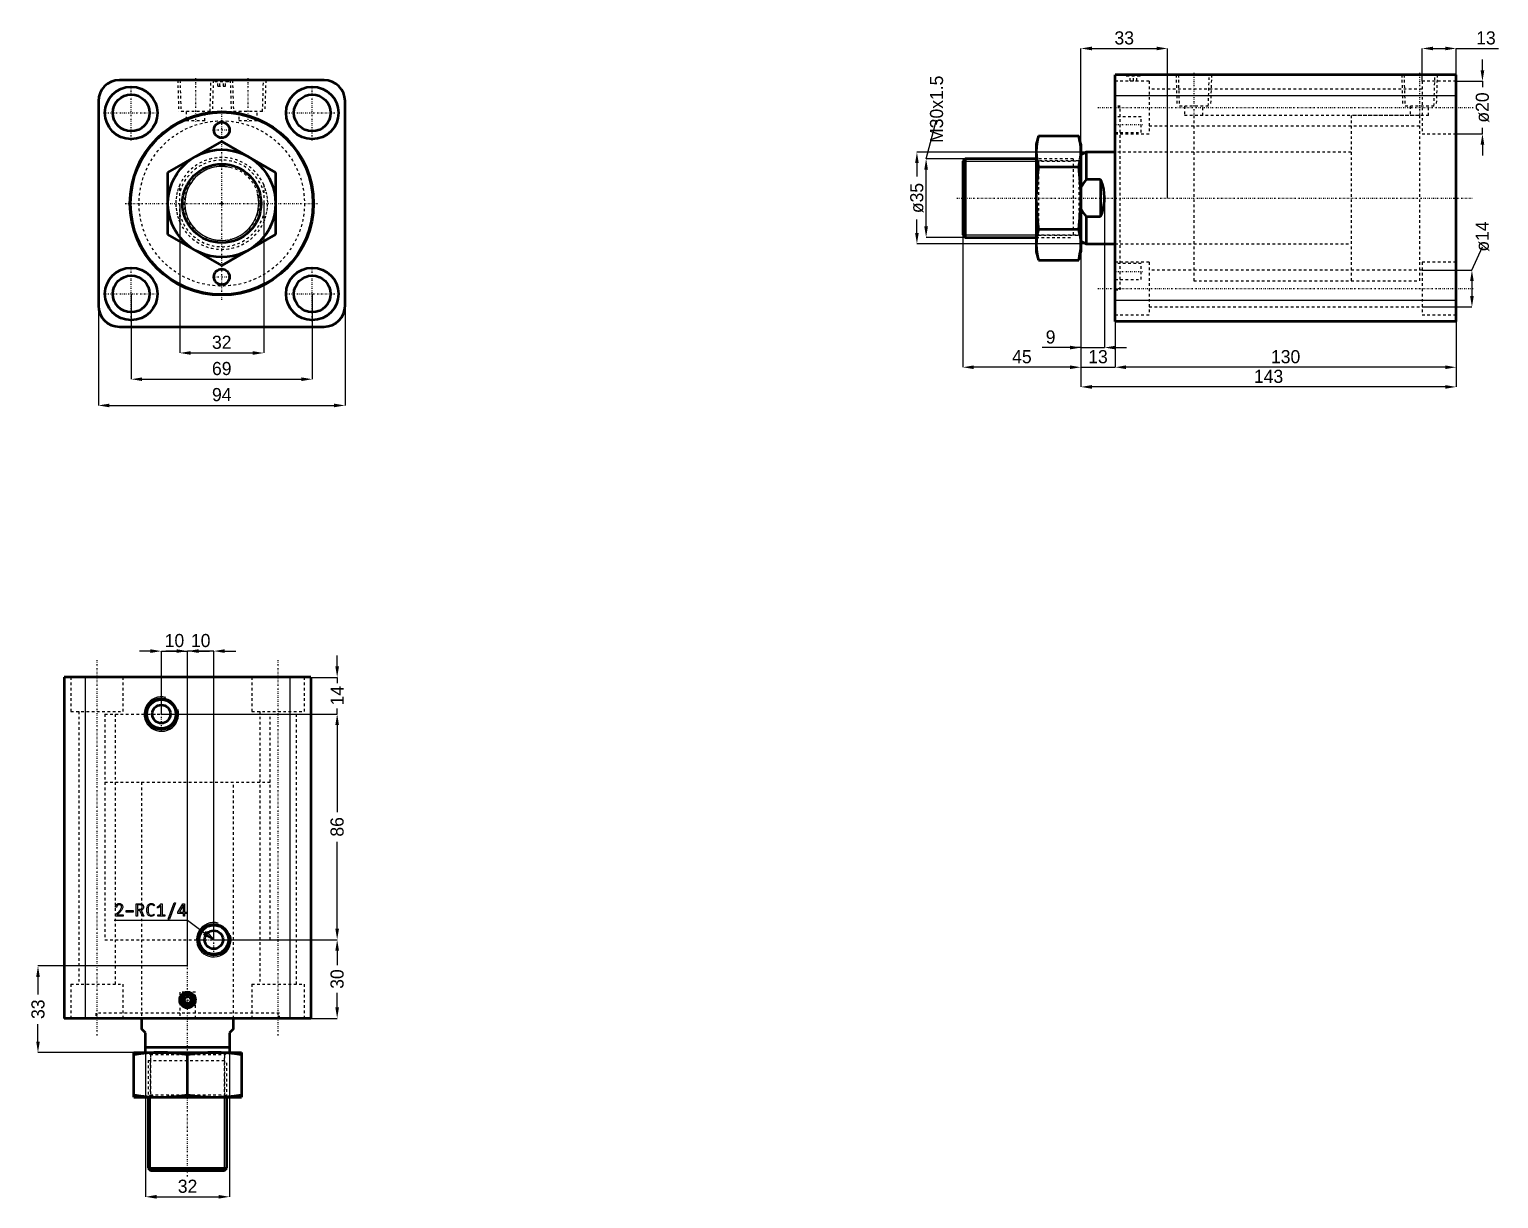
# Model space of a CAD drawing. Header units: millimetres. Extents: x -73 to 487, y -379 to 66.
import ezdxf

# ---------------------------------------------------------------- set-up
doc = ezdxf.new("R2010")
doc.units = ezdxf.units.MM
doc.linetypes.add('Center', pattern=[1.5, 0.45, -0.5, 0.05, -0.5])
doc.linetypes.add('Dashed', pattern=[2, 1, -1])
for name, color, linetype, lineweight in [('2d ConnectionPoints', 7, 'Continuous', 50), ('AM_0', 7, 'Continuous', 50), ('AM_4', 3, 'Continuous', 25), ('AM_5', 3, 'Continuous', 25), ('AM_7', 7, 'Center', 25), ('AM_9', 6, 'Dashed', 25)]:
    doc.layers.add(name, color=color, linetype=linetype, lineweight=lineweight)
doc.dimstyles.new('ISO-25', dxfattribs={"dimtxt": 2.5, "dimasz": 2.5, "dimexe": 1.25, "dimexo": 0.625, "dimtad": 1, "dimtxsty": 'Standard', "dimcen": 2.5, "dimadec": 0, "dimazin": 0, "dimtfac": 1, "dimtmove": 0, "dimatfit": 3, "dimfxl": 1, "dimarcsym": 0})

# ---------------------------------------------------------------- blocks, each defined once
blk = doc.blocks.new('1_CXHC_NUTM30X1_5_0_in_CXHC_A_EX_SD_63_60ST_0__CN_0')
at = {"layer": 'AM_0'}
for p, q in [((-20.5, 11.84), (0, 23.67)), ((0, 23.67), (20.5, 11.84)), ((-20.5, -11.84), (-20.5, 11.84)), ((20.5, 11.84), (20.5, -11.84)), ((0, -23.67), (-20.5, -11.84)), ((20.5, -11.84), (0, -23.67))]:
    blk.add_line(p, q, dxfattribs=at)
blk.add_circle((0, 0), 20.5, dxfattribs=at)
at = {"layer": 'AM_9'}
blk.add_circle((0, 0), 14.19, dxfattribs=at)
blk = doc.blocks.new('2_RODcxhc_a_sd_63_60_EX_0_in_CXHC_A_EX_SD_63_60ST_0__CN_0')
at = {"layer": 'AM_0'}
blk.add_circle((0, 0), 15, dxfattribs=at)
at = {"layer": 'AM_5'}
blk.add_arc((0, 0), 14.08, 75, 15, dxfattribs=at)
at = {"layer": 'AM_9'}
for p, q in [((-16, -7.09), (-16, 7.09)), ((16, 7.09), (16, -7.09))]:
    blk.add_line(p, q, dxfattribs=at)
for points in [[(-16, 7.09), (-16.56, 5.67), (-16.99, 4.2), (-17.29, 2.71), (-17.46, 1.19), (-17.5, -0.34), (-17.4, -1.86), (-17.17, -3.37), (-16.81, -4.85), (-16.33, -6.3), (-16, -7.09)], [(16, -7.09), (16.56, -5.67), (16.99, -4.2), (17.29, -2.71), (17.46, -1.19), (17.5, 0.34), (17.4, 1.86), (17.17, 3.37), (16.81, 4.85), (16.33, 6.3), (16, 7.09)]]:
    blk.add_lwpolyline(points, dxfattribs=at)
for radius, start, end in [(17.5, 23.8955, 156.1045), (16.5, 14.1411, 165.8589), (16.5, 194.1411, 345.8589), (17.5, 203.8955, 336.1045)]:
    blk.add_arc((0, 0), radius, start, end, dxfattribs=at)
blk = doc.blocks.new('3_bodycxhc_a_sd_63_60_0_in_CXHC_A_EX_SD_63_60ST_0__CN_0')
at = {"layer": 'AM_0'}
for p, q in [((39, 47), (-39, 47)), ((-47, 39), (-47, -39)), ((47, -39), (47, 39)), ((-39, -47), (39, -47))]:
    blk.add_line(p, q, dxfattribs=at)
for centre, radius in [((-34.5, 34.5), 10), ((-34.5, 34.5), 7), ((34.5, 34.5), 10), ((34.5, 34.5), 7), ((0, 0), 35), ((0, 0), 34.75), ((0, 28), 3), ((-34.5, -34.5), 10), ((-34.5, -34.5), 7), ((0, -28), 3), ((34.5, -34.5), 10), ((34.5, -34.5), 7)]:
    blk.add_circle(centre, radius, dxfattribs=at)
for centre, start, end in [((-39, 39), 90, 180), ((39, 39), 0, 90), ((-39, -39), 180, 270), ((39, -39), 270, 360)]:
    blk.add_arc(centre, 8, start, end, dxfattribs=at)
at = {"layer": 'AM_5', "linetype": 'Dashed'}
for p, q in [((-16.77, 47), (-16.39, 35)), ((-3.23, 47), (-3.61, 35)), ((3.23, 47), (3.61, 35)), ((16.77, 47), (16.39, 35))]:
    blk.add_line(p, q, dxfattribs=at)
at = {"layer": 'AM_7'}
for p, q in [((-34.5, 24), (-34.5, 45)), ((-10, 47.77), (-10, 30.73)), ((0, 47.03), (0, 46.37)), ((10, 47.77), (10, 30.73)), ((34.5, 24), (34.5, 45)), ((-45, 34.5), (-24, 34.5)), ((0, -36.75), (0, 36.75)), ((24, 34.5), (45, 34.5)), ((-3.15, 28), (3.15, 28)), ((-36.75, 0), (36.75, 0)), ((-34.5, -45), (-34.5, -24)), ((34.5, -45), (34.5, -24)), ((-3.15, -28), (3.15, -28)), ((-45, -34.5), (-24, -34.5)), ((24, -34.5), (45, -34.5))]:
    blk.add_line(p, q, dxfattribs=at)
at = {"layer": 'AM_9'}
for p, q in [((-15.91, 47), (-15.54, 35)), ((-4.46, 35), (-4.09, 47)), ((-3, 47), (-2.4, 46.4)), ((-2.1, 46.7), (-2.4, 46.4)), ((2.4, 46.4), (-2.4, 46.4)), ((2.1, 46.7), (-2.1, 46.7)), ((-1.44, 44.7), (-1.44, 46.7)), ((-0.72, 44.7), (-0.72, 46.7)), ((0.72, 44.7), (0.72, 46.7)), ((1.44, 44.7), (1.44, 46.7)), ((2.4, 46.4), (2.1, 46.7)), ((2.4, 46.4), (3, 47)), ((4.09, 47), (4.46, 35)), ((15.54, 35), (15.91, 47)), ((-1.44, 44.7), (1.44, 44.7)), ((-4.46, 35), (-15.54, 35)), ((-13.5, 35), (-13.5, 31.5)), ((-6.5, 31.5), (-6.5, 35)), ((15.54, 35), (4.46, 35)), ((6.5, 35), (6.5, 31.5)), ((13.5, 31.5), (13.5, 35)), ((-6.5, 31.5), (-13.5, 31.5)), ((13.5, 31.5), (6.5, 31.5))]:
    blk.add_line(p, q, dxfattribs=at)
blk.add_circle((0, 0), 31.5, dxfattribs=at)
blk = doc.blocks.new('*D4')
at = {"layer": 'AM_5', "color": 0, "lineweight": -2}
for p, q in [((-34.5, -34.5), (-34.5, -67)), ((34.5, -34.5), (34.5, -67)), ((-30.33, -67), (30.33, -67))]:
    blk.add_line(p, q, dxfattribs=at)
at = {"layer": 'AM_5', "color": 0}
for points in [[(-30.33, -66.31), (-30.33, -67.69), (-34.5, -67)], [(30.33, -67.69), (30.33, -66.31), (34.5, -67)]]:
    blk.add_solid(points, dxfattribs=at)
at = {"layer": 'Defpoints', "color": 0}
for p in [(-34.5, -34.5), (34.5, -34.5), (34.5, -67)]:
    blk.add_point(p, dxfattribs=at)
at = {"layer": 'AM_5', "color": 0, "insert": (0, -62.95), "char_height": 5, "attachment_point": 5}
blk.add_mtext('69', dxfattribs=at)
blk = doc.blocks.new('*D5')
at = {"layer": 'AM_5', "color": 0, "lineweight": -2}
for p, q in [((-47, -39), (-47, -77)), ((47, -39), (47, -77)), ((-42.83, -77), (42.83, -77))]:
    blk.add_line(p, q, dxfattribs=at)
at = {"layer": 'AM_5', "color": 0}
for points in [[(-42.83, -76.31), (-42.83, -77.69), (-47, -77)], [(42.83, -77.69), (42.83, -76.31), (47, -77)]]:
    blk.add_solid(points, dxfattribs=at)
at = {"layer": 'Defpoints', "color": 0}
for p in [(-47, -39), (47, -39), (47, -77)]:
    blk.add_point(p, dxfattribs=at)
at = {"layer": 'AM_5', "color": 0, "insert": (0, -72.89), "char_height": 5, "attachment_point": 5}
blk.add_mtext('94', dxfattribs=at)
blk = doc.blocks.new('*D6')
at = {"layer": 'AM_5', "color": 0, "lineweight": -2}
for p, q in [((-16, 0), (-16, -57)), ((16, 0), (16, -57)), ((-11.83, -57), (11.83, -57))]:
    blk.add_line(p, q, dxfattribs=at)
at = {"layer": 'AM_5', "color": 0}
for points in [[(-11.83, -56.31), (-11.83, -57.69), (-16, -57)], [(11.83, -57.69), (11.83, -56.31), (16, -57)]]:
    blk.add_solid(points, dxfattribs=at)
at = {"layer": 'Defpoints', "color": 0}
for p in [(-16, 0), (16, 0), (16, -57)]:
    blk.add_point(p, dxfattribs=at)
at = {"layer": 'AM_5', "color": 0, "insert": (0, -52.95), "char_height": 5, "attachment_point": 5}
blk.add_mtext('32', dxfattribs=at)
blk = doc.blocks.new('1_CXHC_NUTM30X1_5_0_in_CXHC_A_EX_SD_63_60ST_0__CN_2')
at = {"layer": 'AM_0'}
for p, q in [((-29.15, 23.67), (-30, 20.5)), ((-29.15, 23.67), (-13.85, 23.67)), ((-13, 20.5), (-13.85, 23.67)), ((-30, 20.5), (-30, -20.5)), ((-13, 20.5), (-13, -20.5)), ((-29.15, 11.84), (-13.85, 11.84)), ((-29.15, -11.84), (-13.85, -11.84)), ((-30, -20.5), (-29.15, -23.67)), ((-13.85, -23.67), (-13, -20.5)), ((-29.15, -23.67), (-13.85, -23.67))]:
    blk.add_line(p, q, dxfattribs=at)
for points in [[(-29.15, 23.67), (-29.51, 22.2), (-29.77, 20.73), (-29.94, 19.24), (-30, 17.75)], [(-13, 17.75), (-13.06, 19.23), (-13.22, 20.71), (-13.49, 22.19), (-13.85, 23.67)], [(-30, 17.75), (-29.94, 16.27), (-29.78, 14.79), (-29.51, 13.31), (-29.15, 11.84)], [(-13.85, 11.84), (-13.49, 13.31), (-13.23, 14.78), (-13.06, 16.27), (-13, 17.75)], [(-29.15, 11.84), (-29.51, 8.89), (-29.77, 5.94), (-29.94, 2.97), (-30, 0)], [(-13, 0), (-13.06, 3.05), (-13.24, 6.09), (-13.5, 8.97), (-13.85, 11.84)], [(-30, 0), (-29.94, -3.05), (-29.76, -6.09), (-29.5, -8.97), (-29.15, -11.84)], [(-13.85, -11.84), (-13.49, -8.89), (-13.23, -5.94), (-13.06, -2.97), (-13, 0)], [(-29.15, -11.84), (-29.51, -13.31), (-29.77, -14.78), (-29.94, -16.27), (-30, -17.75)], [(-13, -17.75), (-13.06, -16.27), (-13.22, -14.79), (-13.49, -13.31), (-13.85, -11.84)], [(-30, -17.75), (-29.94, -19.23), (-29.78, -20.71), (-29.51, -22.19), (-29.15, -23.67)], [(-13.85, -23.67), (-13.49, -22.2), (-13.23, -20.73), (-13.06, -19.24), (-13, -17.75)]]:
    blk.add_lwpolyline(points, dxfattribs=at)
at = {"layer": 'AM_9'}
for p, q in [((-29.19, 14.19), (-30, 15)), ((-13.81, 14.19), (-29.19, 14.19)), ((-29.19, 14.19), (-29.19, -14.19)), ((-13, 15), (-13.81, 14.19)), ((-13.81, 14.19), (-13.81, -14.19)), ((-30, -15), (-29.19, -14.19)), ((-29.19, -14.19), (-13.81, -14.19)), ((-13.81, -14.19), (-13, -15))]:
    blk.add_line(p, q, dxfattribs=at)
blk = doc.blocks.new('2_RODcxhc_a_sd_63_60_EX_0_in_CXHC_A_EX_SD_63_60ST_0__CN_2')
at = {"layer": 'AM_0'}
for p, q in [((-11, 17.5), (-13, 16.5)), ((0, 17.5), (-11, 17.5)), ((-11, 17.5), (-11, 7.09)), ((-57.08, 15), (-58, 14.08)), ((-58, 14.08), (-58, -14.08)), ((-30, 15), (-57.08, 15)), ((-57.08, 15), (-57.08, -15)), ((-5.5, 7.09), (-11, 7.09)), ((-5.5, 7.09), (-5.5, -7.09)), ((-11, -7.09), (-5.5, -7.09)), ((-11, -7.09), (-11, -17.5)), ((-58, -14.08), (-57.08, -15)), ((-57.08, -15), (-30, -15)), ((-13, -16.5), (-11, -17.5)), ((-11, -17.5), (0, -17.5))]:
    blk.add_line(p, q, dxfattribs=at)
for points in [[(-11, 7.09), (-12.08, 5.62), (-13, 4.03)], [(-5.5, -7.09), (-4.94, -5.67), (-4.51, -4.2), (-4.21, -2.71), (-4.04, -1.19), (-4, 0.34), (-4.1, 1.86), (-4.33, 3.37), (-4.69, 4.85), (-5.17, 6.3), (-5.5, 7.09)], [(-13, -4.03), (-12.53, -4.91), (-11.99, -5.75), (-11, -7.09)]]:
    blk.add_lwpolyline(points, dxfattribs=at)
at = {"layer": 'AM_5'}
for p, q in [((-58, 14.08), (-30, 14.08)), ((-58, -14.08), (-30, -14.08))]:
    blk.add_line(p, q, dxfattribs=at)
at = {"layer": 'AM_5', "linetype": 'Dashed'}
for p, q in [((-30, 14.08), (-16, 14.08)), ((-30, -14.08), (-16, -14.08))]:
    blk.add_line(p, q, dxfattribs=at)
at = {"layer": 'AM_7'}
blk.add_line((-60.25, 0), (136.5, 0), dxfattribs=at)
at = {"layer": 'AM_9'}
for p, q in [((116, 31.5), (90, 31.5)), ((90, 31.5), (90, -31.5)), ((116, 31.5), (116, -31.5)), ((90, 17.5), (0, 17.5)), ((-16, 15), (-30, 15)), ((-16, 15), (-16, -15)), ((-13, 14.08), (-16, 14.08)), ((-30, -15), (-16, -15)), ((-16, -14.08), (-13, -14.08)), ((0, -17.5), (90, -17.5)), ((90, -31.5), (116, -31.5))]:
    blk.add_line(p, q, dxfattribs=at)
blk = doc.blocks.new('3_bodycxhc_a_sd_63_60_0_in_CXHC_A_EX_SD_63_60ST_0__CN_2')
at = {"layer": 'AM_0'}
for p, q in [((130, 47), (0, 47)), ((0, -47), (0, 47)), ((130, -47), (130, 47)), ((130, -47), (0, -47))]:
    blk.add_line(p, q, dxfattribs=at)
at = {"layer": 'AM_4'}
for p, q in [((130, 39), (0, 39)), ((130, -39), (0, -39))]:
    blk.add_line(p, q, dxfattribs=at)
at = {"layer": 'AM_5', "linetype": 'Dashed'}
for p, q in [((23.23, 47), (23.61, 35)), ((36.77, 47), (36.39, 35)), ((109.23, 47), (109.61, 35)), ((122.77, 47), (122.39, 35))]:
    blk.add_line(p, q, dxfattribs=at)
at = {"layer": 'AM_7'}
for p, q in [((7, 47.03), (7, 46.37)), ((30, 47.77), (30, 30.73)), ((116, 47.77), (116, 30.73)), ((-6.5, 34.5), (136.5, 34.5)), ((-0.5, 28), (10.5, 28)), ((-0.5, -28), (10.5, -28)), ((-6.5, -34.5), (136.5, -34.5))]:
    blk.add_line(p, q, dxfattribs=at)
at = {"layer": 'AM_9'}
for p, q in [((4, 47), (4.6, 46.4)), ((4.9, 46.7), (4.6, 46.4)), ((9.4, 46.4), (4.6, 46.4)), ((9.1, 46.7), (4.9, 46.7)), ((5.75, 44.7), (5.75, 46.7)), ((7, 44.7), (7, 46.7)), ((8.25, 44.7), (8.25, 46.7)), ((9.4, 46.4), (9.1, 46.7)), ((9.4, 46.4), (10, 47)), ((24.09, 47), (24.46, 35)), ((35.54, 35), (35.91, 47)), ((110.09, 47), (110.46, 35)), ((121.54, 35), (121.91, 47)), ((13, 44.5), (0, 44.5)), ((5.75, 44.7), (8.25, 44.7)), ((13, 44.5), (13, 24.5)), ((117, 41.5), (13, 41.5)), ((130, 44.5), (117, 44.5)), ((117, 44.5), (117, 24.5)), ((2, 35), (0, 35)), ((2, 34.75), (0, 34.75)), ((2, -35), (2, 35)), ((35.54, 35), (24.46, 35)), ((26.5, 35), (26.5, 31.5)), ((33.5, 31.5), (33.5, 35)), ((121.54, 35), (110.46, 35)), ((112.5, 35), (112.5, 31.5)), ((119.5, 31.5), (119.5, 35)), ((10, 31), (0, 31)), ((10, 25), (10, 31)), ((119.5, 31.5), (26.5, 31.5)), ((30, 31.5), (30, -31.5)), ((116, 31.5), (116, -31.5)), ((0, 25), (10, 25)), ((0, 24.5), (13, 24.5)), ((13, 27.5), (117, 27.5)), ((117, 24.5), (130, 24.5)), ((30, 17.5), (0, 17.5)), ((0, -17.5), (30, -17.5)), ((13, -24.5), (0, -24.5)), ((10, -25), (0, -25)), ((10, -31), (10, -25)), ((13, -24.5), (13, -44.5)), ((117, -27.5), (13, -27.5)), ((130, -24.5), (117, -24.5)), ((117, -24.5), (117, -44.5)), ((0, -31), (10, -31)), ((30, -31.5), (116, -31.5)), ((0, -34.75), (2, -34.75)), ((0, -35), (2, -35)), ((0, -44.5), (13, -44.5)), ((13, -41.5), (117, -41.5)), ((117, -44.5), (130, -44.5))]:
    blk.add_line(p, q, dxfattribs=at)
blk = doc.blocks.new('*D22')
at = {"layer": 'AM_5', "color": 0, "lineweight": -2}
for p, q in [((329.41, 19.56), (264.91, 19.56)), ((264.91, 15.4), (264.91, 10.23)), ((264.91, -11.27), (264.91, -6.1)), ((329.41, -15.44), (264.91, -15.44))]:
    blk.add_line(p, q, dxfattribs=at)
at = {"layer": 'AM_5', "color": 0}
for points in [[(265.6, 15.4), (264.21, 15.4), (264.91, 19.56)], [(264.21, -11.27), (265.6, -11.27), (264.91, -15.44)]]:
    blk.add_solid(points, dxfattribs=at)
at = {"layer": 'Defpoints', "color": 0}
for p in [(329.41, 19.56), (264.91, -15.44), (329.41, -15.44)]:
    blk.add_point(p, dxfattribs=at)
at = {"layer": 'AM_5', "color": 0, "insert": (264.91, 2.06), "char_height": 5, "attachment_point": 5, "rotation": 90}
blk.add_mtext('ø35', dxfattribs=at)
blk = doc.blocks.new('*D23')
at = {"layer": 'AM_5', "color": 0, "lineweight": -2}
for p, q in [((327.41, 2.06), (327.41, -54.94)), ((336.41, 2.06), (336.41, -54.94)), ((327.41, -54.94), (312.69, -54.94)), ((327.41, -54.94), (336.41, -54.94)), ((340.57, -54.94), (344.74, -54.94))]:
    blk.add_line(p, q, dxfattribs=at)
at = {"layer": 'AM_5', "color": 0}
for points in [[(323.24, -55.63), (323.24, -54.24), (327.41, -54.94)], [(340.57, -54.24), (340.57, -55.63), (336.41, -54.94)]]:
    blk.add_solid(points, dxfattribs=at)
at = {"layer": 'Defpoints', "color": 0}
for p in [(327.41, 2.06), (336.41, 2.06), (336.41, -54.94)]:
    blk.add_point(p, dxfattribs=at)
at = {"layer": 'AM_5', "color": 0, "insert": (315.85, -50.94), "char_height": 5, "attachment_point": 5}
blk.add_mtext('9', dxfattribs=at)
blk = doc.blocks.new('*D24')
at = {"layer": 'AM_5', "color": 0, "lineweight": -2}
for p, q in [((327.41, 2.06), (327.41, -62.44)), ((340.41, -36.94), (340.41, -62.44)), ((327.41, -62.44), (340.41, -62.44))]:
    blk.add_line(p, q, dxfattribs=at)
at = {"layer": 'Defpoints', "color": 0}
for p in [(327.41, 2.06), (340.41, -36.94), (340.41, -62.44)]:
    blk.add_point(p, dxfattribs=at)
at = {"layer": 'AM_5', "color": 0, "insert": (333.91, -58.44), "char_height": 5, "attachment_point": 5}
blk.add_mtext('13', dxfattribs=at)
blk = doc.blocks.new('*D25')
at = {"layer": 'AM_5', "color": 0, "lineweight": -2}
for p, q in [((282.41, 2.06), (282.41, -62.44)), ((327.41, 2.06), (327.41, -62.44)), ((323.24, -62.44), (286.57, -62.44))]:
    blk.add_line(p, q, dxfattribs=at)
at = {"layer": 'AM_5', "color": 0}
for points in [[(286.57, -61.74), (286.57, -63.13), (282.41, -62.44)], [(323.24, -63.13), (323.24, -61.74), (327.41, -62.44)]]:
    blk.add_solid(points, dxfattribs=at)
at = {"layer": 'Defpoints', "color": 0}
for p in [(282.41, 2.06), (327.41, 2.06), (282.41, -62.44)]:
    blk.add_point(p, dxfattribs=at)
at = {"layer": 'AM_5', "color": 0, "insert": (304.91, -58.44), "char_height": 5, "attachment_point": 5}
blk.add_mtext('45', dxfattribs=at)
blk = doc.blocks.new('*D26')
at = {"layer": 'AM_5', "color": 0, "lineweight": -2}
for p, q in [((340.41, -36.94), (340.41, -62.44)), ((470.41, -44.94), (470.41, -62.44)), ((466.24, -62.44), (344.57, -62.44))]:
    blk.add_line(p, q, dxfattribs=at)
at = {"layer": 'AM_5', "color": 0}
for points in [[(344.57, -61.74), (344.57, -63.13), (340.41, -62.44)], [(466.24, -63.13), (466.24, -61.74), (470.41, -62.44)]]:
    blk.add_solid(points, dxfattribs=at)
at = {"layer": 'Defpoints', "color": 0}
for p in [(340.41, -36.94), (470.41, -44.94), (340.41, -62.44)]:
    blk.add_point(p, dxfattribs=at)
at = {"layer": 'AM_5', "color": 0, "insert": (405.41, -58.44), "char_height": 5, "attachment_point": 5}
blk.add_mtext('130', dxfattribs=at)
blk = doc.blocks.new('*D27')
at = {"layer": 'AM_5', "color": 0, "lineweight": -2}
for p, q in [((327.41, 2.06), (327.41, -69.94)), ((470.41, -44.94), (470.41, -69.94)), ((466.24, -69.94), (331.57, -69.94))]:
    blk.add_line(p, q, dxfattribs=at)
at = {"layer": 'AM_5', "color": 0}
for points in [[(331.57, -69.24), (331.57, -70.63), (327.41, -69.94)], [(466.24, -70.63), (466.24, -69.24), (470.41, -69.94)]]:
    blk.add_solid(points, dxfattribs=at)
at = {"layer": 'Defpoints', "color": 0}
for p in [(327.41, 2.06), (470.41, -44.94), (327.41, -69.94)]:
    blk.add_point(p, dxfattribs=at)
at = {"layer": 'AM_5', "color": 0, "insert": (398.91, -65.94), "char_height": 5, "attachment_point": 5}
blk.add_mtext('143', dxfattribs=at)
blk = doc.blocks.new('*D28')
at = {"layer": 'AM_5', "color": 0, "lineweight": -2}
for p, q in [((476.41, -25.44), (480.41, -16.6)), ((457.41, -25.44), (476.41, -25.44)), ((476.41, -29.6), (476.41, -35.27)), ((457.41, -39.44), (476.41, -39.44))]:
    blk.add_line(p, q, dxfattribs=at)
at = {"layer": 'AM_5', "color": 0}
for points in [[(477.1, -29.6), (475.71, -29.6), (476.41, -25.44)], [(475.71, -35.27), (477.1, -35.27), (476.41, -39.44)]]:
    blk.add_solid(points, dxfattribs=at)
at = {"layer": 'Defpoints', "color": 0}
for p in [(457.41, -25.44), (457.41, -39.44), (476.41, -39.44)]:
    blk.add_point(p, dxfattribs=at)
at = {"layer": 'AM_5', "color": 0, "insert": (480.41, -12.6), "char_height": 5, "attachment_point": 5, "rotation": 90}
blk.add_mtext('ø14', dxfattribs=at)
blk = doc.blocks.new('*D29')
at = {"layer": 'AM_5', "color": 0, "lineweight": -2}
for p, q in [((480.41, 50.73), (480.41, 54.9)), ((470.41, 46.56), (480.41, 46.56)), ((480.41, 46.56), (480.41, 44.31)), ((480.41, 26.56), (480.41, 28.81)), ((470.41, 26.56), (480.41, 26.56)), ((480.41, 22.4), (480.41, 18.23))]:
    blk.add_line(p, q, dxfattribs=at)
at = {"layer": 'AM_5', "color": 0}
for points in [[(479.71, 50.73), (481.1, 50.73), (480.41, 46.56)], [(481.1, 22.4), (479.71, 22.4), (480.41, 26.56)]]:
    blk.add_solid(points, dxfattribs=at)
at = {"layer": 'Defpoints', "color": 0}
for p in [(470.41, 46.56), (480.41, 46.56), (470.41, 26.56)]:
    blk.add_point(p, dxfattribs=at)
at = {"layer": 'AM_5', "color": 0, "insert": (480.41, 36.56), "char_height": 5, "attachment_point": 5, "rotation": 90}
blk.add_mtext('ø20', dxfattribs=at)
blk = doc.blocks.new('*D30')
at = {"layer": 'AM_5', "color": 0, "lineweight": -2}
for p, q in [((457.41, 46.56), (457.41, 59.06)), ((461.57, 59.06), (466.24, 59.06)), ((470.41, 46.56), (470.41, 59.06)), ((470.41, 59.06), (486.57, 59.06))]:
    blk.add_line(p, q, dxfattribs=at)
at = {"layer": 'AM_5', "color": 0}
for points in [[(461.57, 59.76), (461.57, 58.37), (457.41, 59.06)], [(466.24, 58.37), (466.24, 59.76), (470.41, 59.06)]]:
    blk.add_solid(points, dxfattribs=at)
at = {"layer": 'Defpoints', "color": 0}
for p in [(470.41, 59.06), (457.41, 46.56), (470.41, 46.56)]:
    blk.add_point(p, dxfattribs=at)
at = {"layer": 'AM_5', "color": 0, "insert": (481.74, 63.06), "char_height": 5, "attachment_point": 5}
blk.add_mtext('13', dxfattribs=at)
blk = doc.blocks.new('*D31')
at = {"layer": 'AM_5', "color": 0, "lineweight": -2}
for p, q in [((268.41, 17.06), (272.41, 31.9)), ((283.41, 17.06), (268.41, 17.06)), ((268.41, -8.77), (268.41, 12.9)), ((283.41, -12.94), (268.41, -12.94))]:
    blk.add_line(p, q, dxfattribs=at)
at = {"layer": 'AM_5', "color": 0}
for points in [[(269.1, 12.9), (267.71, 12.9), (268.41, 17.06)], [(267.71, -8.77), (269.1, -8.77), (268.41, -12.94)]]:
    blk.add_solid(points, dxfattribs=at)
at = {"layer": 'Defpoints', "color": 0}
for p in [(268.41, 17.06), (283.41, 17.06), (283.41, -12.94)]:
    blk.add_point(p, dxfattribs=at)
at = {"layer": 'AM_5', "color": 0, "insert": (272.41, 35.9), "char_height": 5, "attachment_point": 5, "rotation": 90}
blk.add_mtext('M30x1.5', dxfattribs=at)
blk = doc.blocks.new('*D32')
at = {"layer": 'AM_5', "color": 0, "lineweight": -2}
for p, q in [((327.41, 2.06), (327.41, 59.06)), ((331.57, 59.06), (356.24, 59.06)), ((360.41, 2.06), (360.41, 59.06))]:
    blk.add_line(p, q, dxfattribs=at)
at = {"layer": 'AM_5', "color": 0}
for points in [[(331.57, 59.76), (331.57, 58.37), (327.41, 59.06)], [(356.24, 58.37), (356.24, 59.76), (360.41, 59.06)]]:
    blk.add_solid(points, dxfattribs=at)
at = {"layer": 'Defpoints', "color": 0}
for p in [(360.41, 59.06), (327.41, 2.06), (360.41, 2.06)]:
    blk.add_point(p, dxfattribs=at)
at = {"layer": 'AM_5', "color": 0, "insert": (343.91, 63.06), "char_height": 5, "attachment_point": 5}
blk.add_mtext('33', dxfattribs=at)
blk = doc.blocks.new('1_CXHC_NUTM30X1_5_0_in_CXHC_A_EX_SD_63_60ST_0__CN_4')
at = {"layer": 'AM_0'}
for p, q in [((-20.5, -13), (20.5, -13)), ((-20.5, -30), (-20.5, -13)), ((0, -29.15), (0, -13.85)), ((20.5, -13), (20.5, -30)), ((-20.5, -30), (20.5, -30))]:
    blk.add_line(p, q, dxfattribs=at)
for points in [[(-10.25, -13), (-12.81, -13.06), (-15.38, -13.22), (-17.94, -13.49), (-20.5, -13.85)], [(0, -13.85), (-2.55, -13.49), (-5.1, -13.23), (-7.67, -13.06), (-10.25, -13)], [(10.25, -13), (7.69, -13.06), (5.12, -13.22), (2.56, -13.49), (0, -13.85)], [(20.5, -13.85), (17.95, -13.49), (15.4, -13.23), (12.83, -13.06), (10.25, -13)], [(-20.5, -29.15), (-17.95, -29.51), (-15.4, -29.77), (-12.83, -29.94), (-10.25, -30)], [(-10.25, -30), (-7.69, -29.94), (-5.12, -29.78), (-2.56, -29.51), (0, -29.15)], [(0, -29.15), (2.55, -29.51), (5.1, -29.77), (7.67, -29.94), (10.25, -30)], [(10.25, -30), (12.81, -29.94), (15.38, -29.78), (17.94, -29.51), (20.5, -29.15)]]:
    blk.add_lwpolyline(points, dxfattribs=at)
at = {"layer": 'AM_9'}
for p, q in [((-15, -13), (-14.19, -13.81)), ((-14.19, -13.81), (-14.19, -29.19)), ((-14.19, -13.81), (14.19, -13.81)), ((14.19, -13.81), (15, -13)), ((14.19, -29.19), (14.19, -13.81)), ((-14.19, -29.19), (-15, -30)), ((-14.19, -29.19), (14.19, -29.19)), ((15, -30), (14.19, -29.19))]:
    blk.add_line(p, q, dxfattribs=at)
blk = doc.blocks.new('2_RODcxhc_a_sd_63_60_EX_0_in_CXHC_A_EX_SD_63_60ST_0__CN_4')
at = {"layer": 'AM_0'}
for p, q in [((-17.5, 0), (-17.5, -4)), ((17.5, -4), (17.5, 0)), ((-16, -5.5), (-17.5, -4)), ((-16, -13), (-16, -5.5)), ((17.5, -4), (16, -5.5)), ((16, -5.5), (16, -13)), ((-16, -11), (16, -11)), ((-15, -30), (-15, -57.08)), ((15, -57.08), (15, -30)), ((-15, -57.08), (15, -57.08)), ((-15, -57.08), (-14.08, -58)), ((-14.08, -58), (14.08, -58)), ((14.08, -58), (15, -57.08))]:
    blk.add_line(p, q, dxfattribs=at)
at = {"layer": 'AM_5', "linetype": 'Dashed'}
for p, q in [((-15, -16), (15, -16)), ((-14.08, -30), (-14.08, -16)), ((14.08, -30), (14.08, -16))]:
    blk.add_line(p, q, dxfattribs=at)
at = {"layer": 'AM_5'}
for p, q in [((-14.08, -58), (-14.08, -30)), ((14.08, -58), (14.08, -30))]:
    blk.add_line(p, q, dxfattribs=at)
at = {"layer": 'AM_7'}
blk.add_line((0, -60.25), (0, 136.5), dxfattribs=at)
at = {"layer": 'AM_9'}
for p, q in [((-31.5, 116), (31.5, 116)), ((-31.5, 116), (-31.5, 90)), ((31.5, 90), (31.5, 116)), ((-31.5, 90), (31.5, 90)), ((-17.5, 90), (-17.5, 0)), ((17.5, 0), (17.5, 90)), ((-15, -16), (-15, -30)), ((-14.08, -13), (-14.08, -16)), ((14.08, -16), (14.08, -13)), ((15, -30), (15, -16))]:
    blk.add_line(p, q, dxfattribs=at)
blk = doc.blocks.new('3_bodycxhc_a_sd_63_60_0_in_CXHC_A_EX_SD_63_60ST_0__CN_4')
at = {"layer": 'AM_0'}
for p, q in [((47, 130), (-47, 130)), ((-47, 130), (-47, 0)), ((47, 130), (47, 0)), ((-0.72, 8.25), (-1.44, 7)), ((-1.44, 7), (-0.72, 5.75)), ((0.72, 8.25), (-0.72, 8.25)), ((-0.72, 5.75), (0.72, 5.75)), ((1.44, 7), (0.72, 8.25)), ((0.72, 5.75), (1.44, 7)), ((47, 0), (-47, 0))]:
    blk.add_line(p, q, dxfattribs=at)
for centre, radius in [((-10, 116), 5.91), ((-10, 116), 5.54), ((-10, 116), 3.5), ((10, 30), 5.91), ((10, 30), 5.54), ((10, 30), 3.5), ((0, 7), 3), ((0, 7), 2.4), ((0, 7), 2.1)]:
    blk.add_circle(centre, radius, dxfattribs=at)
at = {"layer": 'AM_4'}
for p, q in [((-39, 130), (-39, 0)), ((39, 130), (39, 0))]:
    blk.add_line(p, q, dxfattribs=at)
at = {"layer": 'AM_5'}
for centre in [(-10, 116), (10, 30)]:
    blk.add_arc(centre, 6.58, 75, 15, dxfattribs=at)
at = {"layer": 'AM_7'}
for p, q in [((-34.5, -6.5), (-34.5, 136.5)), ((34.5, -6.5), (34.5, 136.5)), ((-10, 109.79), (-10, 122.21)), ((-16.21, 116), (-3.79, 116)), ((10, 23.79), (10, 36.21)), ((3.79, 30), (16.21, 30)), ((-3.15, 7), (3.15, 7))]:
    blk.add_line(p, q, dxfattribs=at)
at = {"layer": 'AM_9'}
for p, q in [((-44.5, 130), (-44.5, 117)), ((-24.5, 117), (-24.5, 130)), ((24.5, 130), (24.5, 117)), ((44.5, 117), (44.5, 130)), ((-44.5, 117), (-24.5, 117)), ((-41.5, 117), (-41.5, 13)), ((-31.5, 116), (31.5, 116)), ((-31.5, 116), (-31.5, 30)), ((-27.5, 13), (-27.5, 117)), ((24.5, 117), (44.5, 117)), ((27.5, 117), (27.5, 13)), ((31.5, 30), (31.5, 116)), ((41.5, 13), (41.5, 117)), ((-31.5, 30), (31.5, 30)), ((-17.5, 30), (-17.5, 0)), ((17.5, 0), (17.5, 30)), ((-44.5, 13), (-24.5, 13)), ((-44.5, 13), (-44.5, 0)), ((-24.5, 0), (-24.5, 13)), ((24.5, 13), (44.5, 13)), ((24.5, 13), (24.5, 0)), ((44.5, 0), (44.5, 13)), ((3, 10), (-3, 10)), ((-3, 10), (-3, 0)), ((3, 0), (3, 10)), ((35, 2), (-35, 2)), ((-35, 2), (-35, 0)), ((-34.75, 2), (-34.75, 0)), ((34.75, 0), (34.75, 2)), ((35, 0), (35, 2))]:
    blk.add_line(p, q, dxfattribs=at)
blk = doc.blocks.new('*D45')
at = {"layer": 'AM_5', "color": 0, "lineweight": -2}
for p, q in [((-29.02, -323.63), (-29.02, -378.63)), ((2.98, -323.63), (2.98, -378.63)), ((-24.85, -378.63), (-1.19, -378.63))]:
    blk.add_line(p, q, dxfattribs=at)
at = {"layer": 'AM_5', "color": 0}
for points in [[(-24.85, -377.93), (-24.85, -379.32), (-29.02, -378.63)], [(-1.19, -379.32), (-1.19, -377.93), (2.98, -378.63)]]:
    blk.add_solid(points, dxfattribs=at)
at = {"layer": 'Defpoints', "color": 0}
for p in [(-29.02, -323.63), (2.98, -323.63), (2.98, -378.63)]:
    blk.add_point(p, dxfattribs=at)
at = {"layer": 'AM_5', "color": 0, "insert": (-13.02, -374.63), "char_height": 5, "attachment_point": 5}
blk.add_mtext('32', dxfattribs=at)
blk = doc.blocks.new('*D46')
at = {"layer": 'AM_5', "color": 0, "lineweight": -2}
for p, q in [((-13.02, -290.63), (-70.02, -290.63)), ((-70.02, -294.79), (-70.02, -301.46)), ((-70.02, -319.46), (-70.02, -312.79)), ((-29.02, -323.63), (-70.02, -323.63))]:
    blk.add_line(p, q, dxfattribs=at)
at = {"layer": 'AM_5', "color": 0}
for points in [[(-69.33, -294.79), (-70.71, -294.79), (-70.02, -290.63)], [(-70.71, -319.46), (-69.33, -319.46), (-70.02, -323.63)]]:
    blk.add_solid(points, dxfattribs=at)
at = {"layer": 'Defpoints', "color": 0}
for p in [(-70.02, -290.63), (-13.02, -290.63), (-29.02, -323.63)]:
    blk.add_point(p, dxfattribs=at)
at = {"layer": 'AM_5', "color": 0, "insert": (-70.02, -307.13), "char_height": 5, "attachment_point": 5, "rotation": 90}
blk.add_mtext('33', dxfattribs=at)
blk = doc.blocks.new('*D47')
at = {"layer": 'AM_5', "color": 0, "lineweight": -2}
for p, q in [((-3.02, -280.63), (43.98, -280.63)), ((43.98, -284.79), (43.98, -290.38)), ((43.98, -306.46), (43.98, -300.88)), ((33.98, -310.63), (43.98, -310.63))]:
    blk.add_line(p, q, dxfattribs=at)
at = {"layer": 'AM_5', "color": 0}
for points in [[(44.67, -284.79), (43.29, -284.79), (43.98, -280.63)], [(43.29, -306.46), (44.67, -306.46), (43.98, -310.63)]]:
    blk.add_solid(points, dxfattribs=at)
at = {"layer": 'Defpoints', "color": 0}
for p in [(-3.02, -280.63), (43.98, -280.63), (33.98, -310.63)]:
    blk.add_point(p, dxfattribs=at)
at = {"layer": 'AM_5', "color": 0, "insert": (43.98, -295.63), "char_height": 5, "attachment_point": 5, "rotation": 90}
blk.add_mtext('30', dxfattribs=at)
blk = doc.blocks.new('*D48')
at = {"layer": 'AM_5', "color": 0, "lineweight": -2}
for p, q in [((-23.02, -194.63), (43.98, -194.63)), ((43.98, -198.79), (43.98, -231.96)), ((43.98, -276.46), (43.98, -243.29)), ((-3.02, -280.63), (43.98, -280.63))]:
    blk.add_line(p, q, dxfattribs=at)
at = {"layer": 'AM_5', "color": 0}
for points in [[(44.67, -198.79), (43.29, -198.79), (43.98, -194.63)], [(43.29, -276.46), (44.67, -276.46), (43.98, -280.63)]]:
    blk.add_solid(points, dxfattribs=at)
at = {"layer": 'Defpoints', "color": 0}
for p in [(-23.02, -194.63), (-3.02, -280.63), (43.98, -280.63)]:
    blk.add_point(p, dxfattribs=at)
at = {"layer": 'AM_5', "color": 0, "insert": (43.98, -237.63), "char_height": 5, "attachment_point": 5, "rotation": 90}
blk.add_mtext('86', dxfattribs=at)
blk = doc.blocks.new('*D49')
at = {"layer": 'AM_5', "color": 0, "lineweight": -2}
for p, q in [((43.98, -176.46), (43.98, -172.29)), ((21.48, -180.63), (43.98, -180.63)), ((43.98, -180.63), (43.98, -182.79)), ((-23.02, -194.63), (43.98, -194.63)), ((43.98, -194.63), (43.98, -192.46)), ((43.98, -198.79), (43.98, -202.96))]:
    blk.add_line(p, q, dxfattribs=at)
at = {"layer": 'AM_5', "color": 0}
for points in [[(43.29, -176.46), (44.67, -176.46), (43.98, -180.63)], [(44.67, -198.79), (43.29, -198.79), (43.98, -194.63)]]:
    blk.add_solid(points, dxfattribs=at)
at = {"layer": 'Defpoints', "color": 0}
for p in [(21.48, -180.63), (-23.02, -194.63), (43.98, -194.63)]:
    blk.add_point(p, dxfattribs=at)
at = {"layer": 'AM_5', "color": 0, "insert": (43.98, -187.63), "char_height": 5, "attachment_point": 5, "rotation": 90}
blk.add_mtext('14', dxfattribs=at)
blk = doc.blocks.new('*D50')
at = {"layer": 'AM_5', "color": 0, "lineweight": -2}
for p, q in [((-27.19, -170.63), (-31.35, -170.63)), ((-23.02, -194.63), (-23.02, -170.63)), ((-23.02, -170.63), (-13.02, -170.63)), ((-13.02, -290.63), (-13.02, -170.63)), ((-8.85, -170.63), (-4.69, -170.63))]:
    blk.add_line(p, q, dxfattribs=at)
at = {"layer": 'AM_5', "color": 0}
for points in [[(-27.19, -171.32), (-27.19, -169.93), (-23.02, -170.63)], [(-8.85, -169.93), (-8.85, -171.32), (-13.02, -170.63)]]:
    blk.add_solid(points, dxfattribs=at)
at = {"layer": 'Defpoints', "color": 0}
for p in [(-13.02, -170.63), (-23.02, -194.63), (-13.02, -290.63)]:
    blk.add_point(p, dxfattribs=at)
at = {"layer": 'AM_5', "color": 0, "insert": (-18.02, -166.63), "char_height": 5, "attachment_point": 5}
blk.add_mtext('10', dxfattribs=at)
blk = doc.blocks.new('*D51')
at = {"layer": 'AM_5', "color": 0, "lineweight": -2}
for p, q in [((-17.19, -170.63), (-21.35, -170.63)), ((-13.02, -290.63), (-13.02, -170.63)), ((-3.02, -170.63), (-13.02, -170.63)), ((-3.02, -280.63), (-3.02, -170.63)), ((1.15, -170.63), (5.31, -170.63))]:
    blk.add_line(p, q, dxfattribs=at)
at = {"layer": 'AM_5', "color": 0}
for points in [[(-17.19, -171.32), (-17.19, -169.93), (-13.02, -170.63)], [(1.15, -169.93), (1.15, -171.32), (-3.02, -170.63)]]:
    blk.add_solid(points, dxfattribs=at)
at = {"layer": 'Defpoints', "color": 0}
for p in [(-13.02, -170.63), (-3.02, -280.63), (-13.02, -290.63)]:
    blk.add_point(p, dxfattribs=at)
at = {"layer": 'AM_5', "color": 0, "insert": (-8.02, -166.63), "char_height": 5, "attachment_point": 5}
blk.add_mtext('10', dxfattribs=at)
blk = doc.blocks.new('*D52')
at = {"layer": 'AM_5', "color": 0, "lineweight": -2}
for p, q in [((-29.02, -323.63), (-29.02, -378.63)), ((2.98, -323.63), (2.98, -378.63)), ((-24.85, -378.63), (-1.19, -378.63))]:
    blk.add_line(p, q, dxfattribs=at)
at = {"layer": 'AM_5', "color": 0}
for points in [[(-24.85, -377.93), (-24.85, -379.32), (-29.02, -378.63)], [(-1.19, -379.32), (-1.19, -377.93), (2.98, -378.63)]]:
    blk.add_solid(points, dxfattribs=at)
at = {"layer": 'Defpoints', "color": 0}
for p in [(-29.02, -323.63), (2.98, -323.63), (2.98, -378.63)]:
    blk.add_point(p, dxfattribs=at)
at = {"layer": 'AM_5', "color": 0, "insert": (-13.02, -374.63), "char_height": 5, "attachment_point": 5}
blk.add_mtext('32', dxfattribs=at)

msp = doc.modelspace()

# ---------------------------------------------------------------- linework, layer by layer
at = {"layer": '2d ConnectionPoints'}
for p in [(0, 0), (0, 0), (340.407, 2.062), (340.407, 2.062), (-13.02, -310.627), (-13.02, -310.627)]:
    msp.add_point(p, dxfattribs=at)
at = {"layer": 'AM_5'}
for p, q in [((-41.02, -273.127), (-13.02, -273.127)), ((-13.02, -273.127), (-3.02, -280.627))]:
    msp.add_line(p, q, dxfattribs=at)
for points in [[(-40.374, -271.016), (-40.374, -271.016), (-40.16, -270.82), (-39.854, -270.535), (-39.854, -270.535), (-39.569, -270.258), (-39.389, -270.078), (-39.389, -270.078), (-39.217, -269.897), (-38.97, -269.613), (-38.97, -269.613), (-38.737, -269.313), (-38.589, -269.105), (-38.589, -269.105), (-38.46, -268.897), (-38.319, -268.601), (-38.319, -268.601), (-38.243, -268.324), (-38.229, -268.15), (-38.229, -268.15), (-38.233, -268.052), (-38.256, -267.913), (-38.256, -267.913), (-38.299, -267.784), (-38.339, -267.704), (-38.339, -267.704), (-38.387, -267.63), (-38.47, -267.531), (-38.47, -267.531), (-38.569, -267.448), (-38.643, -267.402), (-38.643, -267.402), (-38.722, -267.363), (-38.848, -267.322), (-38.848, -267.322), (-38.983, -267.299), (-39.077, -267.295), (-39.077, -267.295), (-39.181, -267.299), (-39.329, -267.322), (-39.329, -267.322), (-39.466, -267.365), (-39.551, -267.405), (-39.551, -267.405), (-39.631, -267.453), (-39.737, -267.541), (-39.737, -267.541), (-39.826, -267.646), (-39.876, -267.725), (-39.876, -267.725), (-39.919, -267.812), (-39.964, -267.954), (-39.964, -267.954), (-39.989, -268.11), (-39.993, -268.221), (-40.481, -268.221), (-40.481, -268.221), (-40.473, -268.054), (-40.434, -267.822), (-40.434, -267.822), (-40.36, -267.612), (-40.292, -267.483), (-40.292, -267.483), (-40.212, -267.366), (-40.071, -267.212), (-40.071, -267.212), (-39.907, -267.085), (-39.784, -267.015), (-39.784, -267.015), (-39.653, -266.958), (-39.447, -266.896), (-39.447, -266.896), (-39.229, -266.862), (-39.077, -266.856), (-39.077, -266.856), (-38.935, -266.862), (-38.728, -266.893), (-38.728, -266.893), (-38.531, -266.952), (-38.404, -267.006), (-38.404, -267.006), (-38.284, -267.071), (-38.123, -267.19), (-38.123, -267.19), (-37.985, -267.334), (-37.905, -267.444), (-37.905, -267.444), (-37.838, -267.564), (-37.765, -267.76), (-37.765, -267.76), (-37.726, -267.974), (-37.718, -268.127), (-37.718, -268.127), (-37.729, -268.3), (-37.787, -268.566), (-37.787, -268.566), (-37.895, -268.84), (-37.995, -269.027), (-37.995, -269.027), (-38.109, -269.213), (-38.294, -269.482), (-38.294, -269.482), (-38.496, -269.738), (-38.64, -269.903), (-38.64, -269.903), (-38.795, -270.07), (-39.055, -270.341), (-39.055, -270.341), (-39.347, -270.637), (-39.561, -270.847), (-39.906, -271.185), (-37.579, -271.188), (-37.579, -271.627), (-40.546, -271.627), (-40.546, -271.172), (-40.374, -271.016)], [(-32.604, -266.915), (-31.233, -266.915), (-31.233, -266.915), (-31.092, -266.92), (-30.884, -266.949), (-30.884, -266.949), (-30.681, -267.002), (-30.547, -267.051), (-30.547, -267.051), (-30.419, -267.112), (-30.244, -267.225), (-30.244, -267.225), (-30.091, -267.366), (-30, -267.475), (-30, -267.475), (-29.922, -267.596), (-29.837, -267.799), (-29.837, -267.799), (-29.792, -268.028), (-29.783, -268.195), (-29.783, -268.195), (-29.794, -268.379), (-29.85, -268.629), (-29.85, -268.629), (-29.954, -268.848), (-30.05, -268.977), (-30.05, -268.977), (-30.163, -269.091), (-30.357, -269.235), (-30.357, -269.235), (-30.58, -269.347), (-30.745, -269.404), (-29.666, -271.66), (-30.193, -271.66), (-31.246, -269.482), (-31.317, -269.482), (-32.123, -269.482), (-32.123, -271.627), (-32.604, -271.627), (-32.604, -266.915)], [(-31.46, -269.06), (-31.46, -269.06), (-31.323, -269.057), (-31.132, -269.044), (-31.132, -269.044), (-30.96, -269.021), (-30.856, -268.999), (-30.856, -268.999), (-30.759, -268.97), (-30.628, -268.907), (-30.628, -268.907), (-30.513, -268.82), (-30.445, -268.749), (-30.445, -268.749), (-30.387, -268.666), (-30.324, -268.514), (-30.324, -268.514), (-30.29, -268.33), (-30.284, -268.189), (-30.284, -268.189), (-30.296, -268.009), (-30.358, -267.782), (-30.358, -267.782), (-30.474, -267.606), (-30.581, -267.517), (-30.581, -267.517), (-30.706, -267.448), (-30.916, -267.372), (-30.916, -267.372), (-31.152, -267.332), (-31.324, -267.324), (-32.123, -267.324), (-32.123, -269.06), (-31.46, -269.06)], [(-26.888, -271.738), (-26.888, -271.738), (-27.206, -271.713), (-27.619, -271.586), (-27.619, -271.586), (-27.956, -271.349), (-28.14, -271.13), (-28.14, -271.13), (-28.289, -270.864), (-28.452, -270.377), (-28.452, -270.377), (-28.539, -269.787), (-28.556, -269.336), (-28.556, -269.336), (-28.538, -268.86), (-28.444, -268.242), (-28.444, -268.242), (-28.27, -267.739), (-28.109, -267.469), (-28.109, -267.469), (-27.915, -267.248), (-27.566, -267.009), (-27.566, -267.009), (-27.147, -266.881), (-26.83, -266.856), (-26.83, -266.856), (-26.526, -266.879), (-26.125, -267), (-26.125, -267), (-25.789, -267.224), (-25.601, -267.431), (-25.913, -267.685), (-25.913, -267.685), (-26.001, -267.592), (-26.135, -267.478), (-26.135, -267.478), (-26.271, -267.391), (-26.364, -267.35), (-26.364, -267.35), (-26.455, -267.318), (-26.588, -267.284), (-26.588, -267.284), (-26.716, -267.266), (-26.797, -267.262), (-26.797, -267.262), (-26.982, -267.271), (-27.228, -267.32), (-27.228, -267.32), (-27.439, -267.41), (-27.56, -267.493), (-27.56, -267.493), (-27.665, -267.594), (-27.8, -267.776), (-27.8, -267.776), (-27.905, -267.996), (-27.959, -268.164), (-27.959, -268.164), (-28.002, -268.349), (-28.048, -268.662), (-28.048, -268.662), (-28.073, -269.015), (-28.078, -269.274), (-28.078, -269.274), (-28.066, -269.655), (-28.006, -270.156), (-28.006, -270.156), (-27.893, -270.571), (-27.789, -270.8), (-27.789, -270.8), (-27.659, -270.989), (-27.412, -271.194), (-27.412, -271.194), (-27.103, -271.304), (-26.862, -271.325), (-26.862, -271.325), (-26.61, -271.306), (-26.282, -271.205), (-26.282, -271.205), (-26.017, -271.019), (-25.874, -270.847), (-25.585, -271.107), (-25.585, -271.107), (-25.762, -271.334), (-26.106, -271.58), (-26.106, -271.58), (-26.544, -271.712), (-26.888, -271.738)], [(-24.413, -271.211), (-23.217, -271.211), (-23.217, -267.695), (-23.217, -267.695), (-23.281, -267.759), (-23.39, -267.86), (-23.39, -267.86), (-23.513, -267.966), (-23.603, -268.039), (-23.603, -268.039), (-23.697, -268.112), (-23.839, -268.215), (-23.839, -268.215), (-23.982, -268.31), (-24.078, -268.371), (-24.078, -268.371), (-24.171, -268.425), (-24.301, -268.491), (-24.301, -268.491), (-24.419, -268.538), (-24.491, -268.559), (-24.491, -268.065), (-24.491, -268.065), (-24.402, -268.023), (-24.262, -267.943), (-24.262, -267.943), (-24.114, -267.842), (-24.011, -267.764), (-24.011, -267.764), (-23.908, -267.681), (-23.757, -267.551), (-23.757, -267.551), (-23.612, -267.417), (-23.519, -267.324), (-23.519, -267.324), (-23.43, -267.233), (-23.312, -267.105), (-23.312, -267.105), (-23.21, -266.987), (-23.152, -266.915), (-22.736, -266.915), (-22.736, -271.211), (-21.65, -271.211), (-21.65, -271.627), (-24.413, -271.627), (-24.413, -271.211)], [(-18.089, -266.59), (-17.595, -266.59), (-19.876, -272.862), (-20.37, -272.862), (-18.089, -266.59)], [(-14.596, -270.587), (-16.702, -270.587), (-16.702, -270.165), (-14.784, -266.915), (-14.141, -266.915), (-14.141, -270.148), (-13.439, -270.148), (-13.439, -270.587), (-14.141, -270.587), (-14.141, -271.627), (-14.596, -271.627), (-14.596, -270.587)], [(-14.589, -270.148), (-14.589, -267.461), (-16.143, -270.148), (-14.589, -270.148)], [(-36.37, -269.534), (-33.77, -269.534), (-33.77, -270.119), (-36.37, -270.119), (-36.37, -269.534)], [(-3.02, -280.627), (-6.854, -278.794), (-5.854, -277.46), (-3.02, -280.627)]]:
    msp.add_lwpolyline(points, dxfattribs=at)

# ---------------------------------------------------------------- block references
for name, p in [('3_bodycxhc_a_sd_63_60_0_in_CXHC_A_EX_SD_63_60ST_0__CN_0', (0, 0)), ('3_bodycxhc_a_sd_63_60_0_in_CXHC_A_EX_SD_63_60ST_0__CN_2', (340.407, 2.062)), ('2_RODcxhc_a_sd_63_60_EX_0_in_CXHC_A_EX_SD_63_60ST_0__CN_2', (340.407, 2.062)), ('1_CXHC_NUTM30X1_5_0_in_CXHC_A_EX_SD_63_60ST_0__CN_0', (0, 0)), ('1_CXHC_NUTM30X1_5_0_in_CXHC_A_EX_SD_63_60ST_0__CN_2', (340.407, 2.062)), ('2_RODcxhc_a_sd_63_60_EX_0_in_CXHC_A_EX_SD_63_60ST_0__CN_0', (0, 0)), ('3_bodycxhc_a_sd_63_60_0_in_CXHC_A_EX_SD_63_60ST_0__CN_4', (-13.02, -310.627)), ('2_RODcxhc_a_sd_63_60_EX_0_in_CXHC_A_EX_SD_63_60ST_0__CN_4', (-13.02, -310.627)), ('1_CXHC_NUTM30X1_5_0_in_CXHC_A_EX_SD_63_60ST_0__CN_4', (-13.02, -310.627))]:
    msp.add_blockref(name, p)

# ---------------------------------------------------------------- dimensions: what is measured, and where the dimension line sits
for base, p1, p2, text, override, picture, middle in [((360.407, 59.062), (327.407, 2.062), (360.407, 2.062), '33', {"dimtxt": 5, "dimasz": 4.166667, "dimexe": 0, "dimexo": 0, "dimgap": 1.5}, '*D32', (343.907, 59.062)), ((470.407, 59.062), (457.407, 46.562), (470.407, 46.562), '13', {"dimtxt": 5, "dimasz": 4.166667, "dimexe": 0, "dimexo": 0, "dimgap": 1.5}, '*D30', (481.74, 59.062)), ((16, -57), (-16, 0), (16, 0), '32', {"dimtxt": 5, "dimasz": 4.166667, "dimexe": 0, "dimexo": 0, "dimgap": 1.5}, '*D6', (0, -57)), ((282.407, -62.438), (327.407, 2.062), (282.407, 2.062), '45', {"dimtxt": 5, "dimasz": 4.166667, "dimexe": 0, "dimexo": 0, "dimgap": 1.5}, '*D25', (304.907, -62.438)), ((336.407, -54.938), (327.407, 2.062), (336.407, 2.062), '9', {"dimtxt": 5, "dimasz": 4.166667, "dimexe": 0, "dimexo": 0, "dimgap": 1.5}, '*D23', (315.852, -54.938)), ((340.407, -62.438), (327.407, 2.062), (340.407, -36.938), '13', {"dimtxt": 5, "dimasz": 0, "dimexe": 0, "dimexo": 0, "dimgap": 1.5}, '*D24', (333.907, -62.438)), ((327.407, -69.938), (470.407, -44.938), (327.407, 2.062), '143', {"dimtxt": 5, "dimasz": 4.166667, "dimexe": 0, "dimexo": 0, "dimgap": 1.5}, '*D27', (398.907, -69.938)), ((47, -77), (-47, -39), (47, -39), '94', {"dimtxt": 5, "dimasz": 4.166667, "dimexe": 0, "dimexo": 0, "dimgap": 1.5}, '*D5', (0, -77)), ((34.5, -67), (-34.5, -34.5), (34.5, -34.5), '69', {"dimtxt": 5, "dimasz": 4.166667, "dimexe": 0, "dimexo": 0, "dimgap": 1.5}, '*D4', (0, -67)), ((340.407, -62.438), (470.407, -44.938), (340.407, -36.938), '130', {"dimtxt": 5, "dimasz": 4.166667, "dimexe": 0, "dimexo": 0, "dimgap": 1.5}, '*D26', (405.407, -62.438)), ((-13.02, -170.627), (-23.02, -194.627), (-13.02, -290.627), '10', {"dimtxt": 5, "dimasz": 4.166667, "dimexe": 0, "dimexo": 0, "dimgap": 1.5}, '*D50', (-18.02, -170.627)), ((-13.02, -170.627), (-3.02, -280.627), (-13.02, -290.627), '10', {"dimtxt": 5, "dimasz": 4.166667, "dimexe": 0, "dimexo": 0, "dimgap": 1.5}, '*D51', (-8.02, -170.627)), ((2.98, -378.627), (-29.02, -323.627), (2.98, -323.627), '32', {"dimtxt": 5, "dimasz": 4.166667, "dimexe": 0, "dimexo": 0, "dimgap": 1.5}, '*D45', (-13.02, -378.627)), ((2.98, -378.627), (-29.02, -323.627), (2.98, -323.627), '32', {"dimtxt": 5, "dimasz": 4.166667, "dimexe": 0, "dimexo": 0, "dimgap": 1.5}, '*D52', (-13.02, -378.627))]:
    dim = msp.add_linear_dim(base=base, p1=p1, p2=p2, text=text, dimstyle='ISO-25', override=override, dxfattribs=at)
    dim.commit()
    dim.dimension.update_dxf_attribs({"geometry": picture, "text_midpoint": middle, "dimtype": 160})
for base, p1, p2, text, picture, middle in [((480.407, 46.562), (470.407, 26.562), (470.407, 46.562), 'ø20', '*D29', (480.407, 36.562)), ((268.407, 17.062), (283.407, -12.938), (283.407, 17.062), 'M30x1.5', '*D31', (272.407, 35.895)), ((264.907, -15.438), (329.407, 19.562), (329.407, -15.438), 'ø35', '*D22', (264.907, 2.062)), ((476.407, -39.438), (457.407, -25.438), (457.407, -39.438), 'ø14', '*D28', (480.407, -12.605)), ((43.98, -194.627), (21.48, -180.627), (-23.02, -194.627), '14', '*D49', (43.98, -187.627)), ((43.98, -280.627), (-23.02, -194.627), (-3.02, -280.627), '86', '*D48', (43.98, -237.627)), ((43.98, -280.627), (33.98, -310.627), (-3.02, -280.627), '30', '*D47', (43.98, -295.627)), ((-70.02, -290.627), (-29.02, -323.627), (-13.02, -290.627), '33', '*D46', (-70.02, -307.127))]:
    dim = msp.add_linear_dim(base=base, p1=p1, p2=p2, angle=90, text=text, dimstyle='ISO-25', override={"dimtxt": 5, "dimasz": 4.166667, "dimexe": 0, "dimexo": 0, "dimgap": 1.5}, dxfattribs=at)
    dim.commit()
    dim.dimension.update_dxf_attribs({"geometry": picture, "text_midpoint": middle, "dimtype": 160, "text_rotation": 90})

doc.saveas('drawing.dxf')
